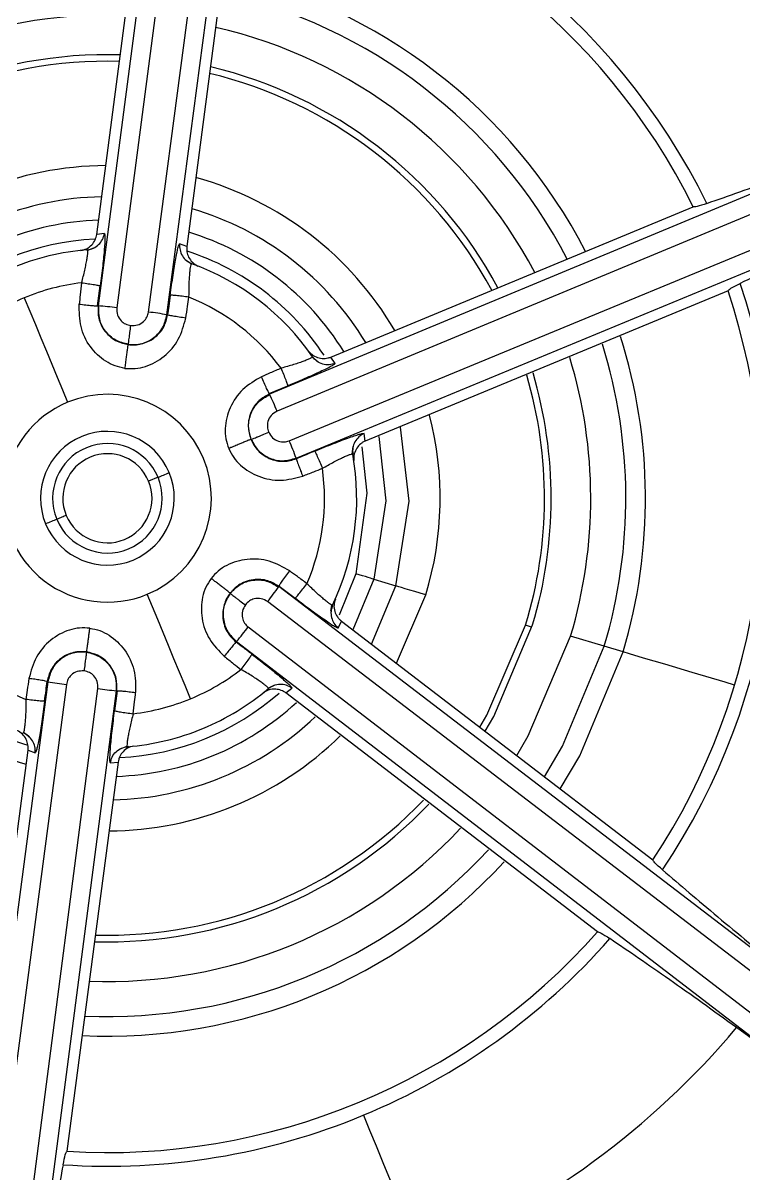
# Model space of a CAD drawing. Extents: x 939 to 1039, y 781 to 934.
# Drawn here: x 1004.421 to 1004.877, y 810.921 to 811.648 of the extents above; entities that cross this region are included whole.
import ezdxf

# ---------------------------------------------------------------- set-up
doc = ezdxf.new("R2010")
doc.units = 0
doc.header["$MEASUREMENT"] = 0
doc.layers.add('1', color=4, linetype='Continuous')

# ---------------------------------------------------------------- blocks, each defined once
blk = doc.blocks.new('Envoy')
at = {"layer": '1', "color": 3, "linetype": 'Continuous', "lineweight": 25}
for p, q in [((65.87062, 12.72158), (65.81505, 12.2952)), ((65.88234, 12.72025), (65.82677, 12.29387)), ((65.84674, 12.29125), (65.90308, 12.71753)), ((65.85841, 12.28951), (65.91475, 12.71579)), ((65.81407, 12.34034), (65.84634, 12.58618)), ((65.90329, 12.57866), (65.87095, 12.33272)), ((66.32029, 12.40444), (65.92325, 12.23937)), ((66.325, 12.39363), (65.92795, 12.22856)), ((65.93567, 12.20996), (66.33301, 12.3743)), ((65.94, 12.19898), (66.33734, 12.36333)), ((65.96186, 12.2628), (66.19089, 12.35777)), ((65.81891, 12.3408), (65.81407, 12.34034)), ((65.87095, 12.33272), (65.86642, 12.33442)), ((65.80758, 12.3305), (65.80816, 12.33056)), ((65.81195, 12.33151), (65.8083, 12.33013)), ((65.87388, 12.32141), (65.86998, 12.32433)), ((65.81461, 12.29526), (65.81625, 12.30782)), ((66.21285, 12.30469), (65.98369, 12.20973)), ((65.81461, 12.29526), (65.81505, 12.2952)), ((65.85841, 12.28951), (65.85885, 12.28945)), ((65.95398, 12.25966), (65.95014, 12.26269)), ((65.96467, 12.25883), (65.96186, 12.2628)), ((65.92307, 12.23979), (65.93478, 12.24465)), ((65.92307, 12.23979), (65.92325, 12.23937)), ((65.98369, 12.20973), (65.9829, 12.21449)), ((65.97536, 12.20153), (65.97594, 12.20637)), ((65.94, 12.19898), (65.94017, 12.19856)), ((65.85278, 12.18685), (65.84682, 12.18438)), ((65.97771, 12.12591), (65.96717, 12.09964)), ((65.92927, 12.11812), (65.929, 12.11776)), ((66.27047, 11.85645), (65.929, 12.11776)), ((65.92927, 12.11812), (65.93933, 12.11041)), ((65.98899, 12.12248), (65.97574, 12.09055)), ((65.98758, 12.08148), (66.00309, 12.1182)), ((65.98899, 12.12248), (66.00309, 12.1182)), ((66.26346, 11.84696), (65.92199, 12.10828)), ((66.00334, 12.06939), (66.0219, 12.11248)), ((65.962, 12.10229), (65.96262, 12.10614)), ((65.96656, 12.09162), (65.96859, 12.09604)), ((65.96859, 12.09604), (66.16536, 11.94517)), ((65.90973, 12.0923), (66.25073, 11.83036)), ((66.13464, 12.08007), (66.11341, 12.0864)), ((65.90239, 12.08306), (65.90212, 12.0827)), ((65.90239, 12.08306), (66.24339, 11.82113)), ((66.14655, 12.07652), (66.13464, 12.08007)), ((65.7832, 12.05767), (65.72686, 11.63139)), ((65.7832, 12.05767), (65.78275, 12.05773)), ((65.79487, 12.05593), (65.73852, 11.62965)), ((65.75927, 11.62693), (65.81483, 12.05331)), ((65.77099, 11.62559), (65.82656, 12.05198)), ((65.827, 12.05192), (65.82536, 12.03935)), ((65.827, 12.05192), (65.82656, 12.05198)), ((65.92246, 12.05332), (65.92193, 12.05288)), ((65.92227, 12.0537), (65.92677, 12.05563)), ((65.93355, 12.05059), (65.93728, 12.05367)), ((66.13037, 11.89961), (65.93355, 12.05059)), ((65.76772, 12.02577), (65.77163, 12.02284)), ((65.73832, 11.76851), (65.77066, 12.01445)), ((65.77066, 12.01445), (65.77519, 12.01276)), ((65.82876, 12.01522), (65.83331, 12.01703)), ((65.83409, 12.01668), (65.83345, 12.01662)), ((65.82754, 12.00683), (65.79527, 11.76099)), ((65.82269, 12.00638), (65.82754, 12.00683)), ((66.24318, 11.82084), (66.21823, 11.83912))]:
    blk.add_line(p, q, dxfattribs=at)
at = {"layer": '1', "color": 3, "linetype": 'Continuous', "lineweight": 25, "flags": 128}
for points in [[(65.76827, 12.30026), (65.77178, 12.29181), (65.77528, 12.28337), (65.77877, 12.27495), (65.78223, 12.2666), (65.78566, 12.25833), (65.78905, 12.25016), (65.79238, 12.24213), (65.79565, 12.23424)], [(66.00309, 12.1182), (66.01132, 12.1718), (66.00594, 12.21855)], [(65.99219, 12.21266), (65.99658, 12.17193), (65.98899, 12.12248)], [(65.98154, 12.2061), (65.98476, 12.17673), (65.97771, 12.12591)], [(65.85278, 12.18685), (65.85362, 12.1872), (65.85448, 12.18755), (65.85535, 12.18791), (65.85623, 12.18828), (65.85713, 12.18865), (65.85803, 12.18902), (65.85893, 12.1894), (65.85983, 12.18977)], [(65.78883, 12.16033), (65.78799, 12.15998), (65.78713, 12.15962), (65.78626, 12.15926), (65.78538, 12.15889), (65.78448, 12.15853), (65.78358, 12.15815), (65.78268, 12.15778), (65.78177, 12.1574)], [(65.79478, 12.1628), (65.79414, 12.16253), (65.79346, 12.16225), (65.79275, 12.16195), (65.79201, 12.16165), (65.79125, 12.16133), (65.79047, 12.16101), (65.78966, 12.16067), (65.78883, 12.16033)], [(65.98899, 12.12248), (65.98868, 12.12258), (65.98797, 12.12279), (65.9869, 12.12312), (65.98549, 12.12354), (65.9838, 12.12406), (65.9819, 12.12464), (65.97984, 12.12526), (65.97771, 12.12591)], [(66.0219, 12.11248), (66.01835, 12.11356), (66.01492, 12.1146), (66.01175, 12.11557), (66.00894, 12.11642), (66.00659, 12.11713), (66.0048, 12.11768), (66.00362, 12.11804), (66.00309, 12.1182)], [(65.87334, 12.04691), (65.86983, 12.05537), (65.86633, 12.06381), (65.86284, 12.07222), (65.85938, 12.08057), (65.85595, 12.08885), (65.85256, 12.09701), (65.84923, 12.10505), (65.84596, 12.11294)], [(66.05602, 12.029), (66.06049, 12.03654), (66.08498, 12.09332)], [(66.05936, 12.02644), (66.06487, 12.03578), (66.08942, 12.09355)], [(66.07932, 12.01114), (66.08667, 12.02347), (66.11341, 12.0864)], [(66.08898, 12.0921), (66.08859, 12.09222), (66.08498, 12.09332)], [(66.09697, 11.99761), (66.10834, 12.01686), (66.13464, 12.08007)], [(66.10687, 11.99001), (66.11925, 12.01091), (66.14655, 12.07652)], [(66.21698, 12.05553), (66.21101, 12.05731), (66.19024, 12.0635), (66.17286, 12.06868), (66.1595, 12.07266), (66.15062, 12.0753), (66.14655, 12.07652)], [(65.98246, 11.78375), (65.98636, 11.77436), (65.9905, 11.76437), (65.99487, 11.75382), (65.99947, 11.74273), (66.00427, 11.73115), (66.00927, 11.71911), (66.01444, 11.70663), (66.01978, 11.69377)]]:
    blk.add_lwpolyline(points, dxfattribs=at)
at = {"layer": '1', "color": 3, "linetype": 'Continuous', "lineweight": 25}
for centre, radius, start, end in [((65.8208, 12.17359), 1, 292.52267, 112.52267), ((65.8208, 12.17359), 0.98949, 296.05543, 116.05543), ((65.8208, 12.17359), 0.97197, 296.05543, 116.05543), ((65.8208, 12.17359), 1, 112.52267, 292.52267), ((65.8208, 12.17359), 0.90393, 296.3991, 116.05543), ((65.8208, 12.17359), 0.98949, 116.05543, 296.05543), ((65.8208, 12.17359), 0.97197, 116.05543, 296.05543), ((65.8208, 12.17359), 0.85236, 296.39909, 116.05543), ((65.8208, 12.17359), 0.84765, 292.52267, 112.16787), ((65.8208, 12.17359), 0.83245, 292.52267, 112.16786), ((65.8208, 12.17359), 0.90393, 116.3991, 296.05543), ((65.8208, 12.17359), 0.84765, 112.52267, 292.16787), ((65.8208, 12.17359), 0.83245, 112.52267, 292.16786), ((65.8208, 12.17359), 0.85236, 116.39909, 296.05543), ((65.8208, 12.17359), 0.64081, 22.52267, 112.52267), ((65.8208, 12.17359), 0.51944, 25.05535, 79.91616), ((65.8208, 12.17359), 0.84843, 292.52267, 36.03082), ((65.8208, 12.17359), 0.41339, 86.46378, 138.49313), ((65.8208, 12.17359), 0.42203, 26.19693, 78.75741), ((65.8208, 12.17359), 0.41339, 26.45965, 78.48626), ((65.8208, 12.17359), 0.3399, 87.31126, 137.5244), ((65.8208, 12.17359), 0.32747, 87.49347, 137.33247), ((65.8208, 12.17359), 0.3399, 27.31126, 77.59942), ((65.8208, 12.17359), 0.32747, 27.49347, 77.41281), ((65.8208, 12.17359), 0.30531, 87.85523, 136.95158), ((65.8208, 12.17359), 0.30531, 27.85523, 77.04248), ((65.8208, 12.17359), 0.28028, 88.33302, 136.44884), ((65.8208, 12.17359), 0.2761, 88.4214, 136.32992), ((65.8208, 12.17359), 0.28028, 28.33302, 76.5537), ((65.8208, 12.17359), 0.2761, 28.4214, 76.48855), ((65.8208, 12.17359), 0.84843, 162.41464, 276.03082), ((65.8208, 12.17359), 0.64081, 292.52267, 22.52267), ((65.8208, 12.17359), 0.21018, 90.28155, 134.40124), ((65.8208, 12.17359), 0.21018, 30.28155, 74.5671), ((65.8208, 12.17359), 0.19052, 91.08784, 133.56776), ((65.8208, 12.17359), 0.19052, 31.08784, 73.69918), ((65.8208, 12.17359), 0.17578, 91.81196, 132.8045), ((65.8208, 12.17359), 0.17578, 31.81196, 73.00558), ((65.8208, 12.17359), 0.16399, 92.7525, 131.37813), ((65.8208, 12.17359), 0.15748, 94.60426, 112.52267), ((65.8208, 12.17359), 0.16399, 33.43215, 72.14388), ((65.8208, 12.17359), 0.15748, 34.60232, 70.21155), ((65.8208, 12.17359), 0.13714, 96.82389, 112.52216), ((65.8208, 12.17359), 0.41339, 326.46378, 18.48626), ((65.8208, 12.17359), 0.42203, 326.19693, 18.75746), ((65.8208, 12.17359), 0.13714, 112.52216, 127.93236), ((65.8208, 12.17359), 0.13713, 36.82418, 67.93147), ((65.79959, 12.10666), 0.18917, 81.73711, 85.31064), ((65.82406, 12.09905), 0.19353, 79.77687, 83.2698), ((65.8208, 12.17359), 0.3399, 343.40672, 17.48658), ((65.8208, 12.17359), 0.32747, 343.40672, 17.29799), ((65.8208, 12.17359), 0.30531, 343.40672, 16.92374), ((65.8208, 12.17359), 0.2761, 343.09775, 16.37899), ((65.8208, 12.17359), 0.28028, 343.40672, 16.42978), ((65.8208, 12.17359), 0.06566, 292.52319, 112.52267), ((65.75169, 12.15825), 0.18977, 21.74458, 25.30664), ((65.8208, 12.17359), 0.06566, 112.52267, 292.52319), ((65.8208, 12.17359), 0.21018, 343.09775, 14.47357), ((65.8208, 12.17359), 0.04225, 22.52267, 202.52267), ((65.8208, 12.17359), 0.03461, 22.52267, 202.52267), ((65.75922, 12.13403), 0.19209, 19.7626, 23.2814), ((65.8208, 12.17359), 0.02817, 22.52267, 202.52267), ((65.8208, 12.17359), 0.15748, 334.60232, 10.21138), ((65.8208, 12.17359), 0.04225, 202.52267, 22.52267), ((65.8208, 12.17359), 0.13713, 336.82502, 7.9317), ((65.8208, 12.17359), 0.03461, 202.52267, 22.52267), ((65.8208, 12.17359), 0.02817, 202.52267, 22.52267), ((65.77156, 12.22683), 0.19153, 321.75754, 325.28686), ((65.8208, 12.17359), 0.13713, 216.82406, 247.93147), ((65.75719, 12.20597), 0.19024, 319.75296, 323.30655), ((65.8208, 12.17359), 0.17578, 211.81196, 253.00558), ((65.8208, 12.17359), 0.16399, 213.43215, 252.14388), ((65.8208, 12.17359), 0.13714, 292.52319, 307.93236), ((65.81677, 12.24291), 0.18826, 259.72859, 263.31977), ((65.84204, 12.24065), 0.18931, 261.73842, 265.30933), ((65.8208, 12.17359), 0.16399, 272.75248, 311.37805), ((65.8208, 12.17359), 0.15748, 292.52267, 310.20509), ((65.8208, 12.17359), 0.17578, 271.81196, 312.8045), ((65.8208, 12.17359), 0.13714, 276.82389, 292.52319), ((65.8208, 12.17359), 0.19052, 271.08784, 313.56776), ((65.8208, 12.17359), 0.21018, 270.28155, 314.40124), ((65.8208, 12.17359), 0.15748, 274.60572, 292.52267), ((65.8208, 12.17359), 0.28028, 268.33302, 316.4221), ((65.8208, 12.17359), 0.2761, 268.4214, 316.32992), ((65.8208, 12.17359), 0.30531, 267.85523, 316.91823), ((65.8208, 12.17359), 0.32747, 267.49347, 317.29412), ((65.8208, 12.17359), 0.3399, 267.31126, 317.48353), ((65.8208, 12.17359), 0.64081, 202.52267, 292.52267), ((65.8208, 12.17359), 0.41339, 266.45965, 318.49313), ((65.8208, 12.17359), 0.65728, 281.81887, 334.83276), ((65.8208, 12.17359), 0.42203, 292.52267, 318.75746), ((65.8208, 12.17359), 0.51944, 292.52267, 319.91616), ((65.8208, 12.17359), 0.42203, 266.19692, 292.52267)]:
    blk.add_arc(centre, radius, start, end, dxfattribs=at)
for points, knots in [([(67.08722, 10.93716), (67.13898, 10.99297), (67.24251, 11.10458), (67.36835, 11.29589), (67.46968, 11.50061), (67.54307, 11.71717), (67.58769, 11.94132), (67.60263, 12.16943), (67.58771, 12.39754), (67.54309, 12.62179), (67.46956, 12.8383), (67.36848, 13.04335), (67.24147, 13.23342), (67.09071, 13.40524), (66.91889, 13.55598), (66.72882, 13.68299), (66.52378, 13.78407), (66.30732, 13.85759), (66.08309, 13.90219), (65.85497, 13.9171), (65.62686, 13.90221), (65.40269, 13.8576), (65.18617, 13.78419), (64.98144, 13.6828), (64.79012, 13.55699), (64.67847, 13.45346), (64.62266, 13.40172)], [0, 0, 0, 0, 0.041677, 0.08336, 0.125017, 0.166657, 0.208358, 0.249994, 0.291644, 0.333353, 0.375015, 0.416667, 0.458356, 0.500006, 0.541651, 0.583341, 0.624994, 0.666647, 0.708341, 0.749997, 0.791646, 0.833333, 0.874981, 0.916628, 0.958329, 1, 1, 1, 1]), ([(64.62266, 13.40172), (64.57093, 13.34587), (64.46748, 13.23417), (64.34159, 13.04294), (64.24017, 12.8383), (64.16675, 12.6218), (64.12217, 12.39761), (64.10731, 12.16947), (64.12223, 11.94131), (64.16682, 11.71706), (64.24031, 11.50058), (64.34136, 11.29555), (64.46839, 11.10549), (64.61919, 10.93366), (64.79104, 10.78286), (64.98112, 10.65582), (65.18614, 10.55477), (65.40259, 10.48129), (65.62681, 10.43673), (65.85492, 10.42182), (66.08305, 10.4367), (66.30726, 10.48127), (66.52382, 10.55466), (66.72853, 10.65605), (66.9198, 10.78191), (67.03143, 10.88542), (67.08722, 10.93716)], [0, 0, 0, 0, 0.041685, 0.083364, 0.125004, 0.166645, 0.208336, 0.249995, 0.291652, 0.333357, 0.375009, 0.416657, 0.45834, 0.500003, 0.541666, 0.583354, 0.625004, 0.666646, 0.708342, 0.749995, 0.791646, 0.833343, 0.874992, 0.916643, 0.958334, 1, 1, 1, 1]), ([(66.07381, 11.56347), (66.1128, 11.5823), (66.19078, 11.61996), (66.29092, 11.70401), (66.3737, 11.80441), (66.43505, 11.91946), (66.47284, 12.04415), (66.48556, 12.17385), (66.47273, 12.30353), (66.43485, 12.42822), (66.37338, 12.54312), (66.29067, 12.64382), (66.1899, 12.72646), (66.07496, 12.78782), (65.9502, 12.82569), (65.82066, 12.83806), (65.69042, 12.82657), (65.60868, 12.79799), (65.5678, 12.7837)], [0, 0, 0, 0, 0.0625008, 0.1250003, 0.1875002, 0.2500006, 0.3125006, 0.3750006, 0.4374998, 0.5000006, 0.5625004, 0.6250002, 0.6875005, 0.7499999, 0.8124999, 0.875, 0.9374997, 1, 1, 1, 1]), ([(66.41304, 12.41917), (66.39476, 12.45702), (66.3582, 12.53271), (66.27662, 12.62992), (66.17915, 12.71028), (66.06749, 12.7698), (65.94641, 12.80658), (65.82066, 12.81858), (65.69425, 12.80743), (65.61489, 12.77969), (65.57522, 12.76582)], [0, 0, 0, 0, 0.125001, 0.25, 0.375, 0.499999, 0.624999, 0.75, 0.875, 1, 1, 1, 1]), ([(65.5678, 12.7837), (65.52881, 12.76487), (65.45083, 12.72722), (65.35069, 12.64317), (65.26791, 12.54276), (65.20656, 12.42771), (65.16877, 12.30302), (65.15605, 12.17332), (65.16888, 12.04364), (65.20676, 11.91896), (65.26823, 11.80405), (65.35094, 11.70335), (65.45171, 11.62072), (65.56665, 11.55936), (65.69141, 11.52148), (65.82095, 11.50912), (65.95119, 11.52061), (66.03293, 11.54918), (66.07381, 11.56347)], [0, 0, 0, 0, 0.0625, 0.125, 0.1875, 0.25, 0.3125, 0.375, 0.4375, 0.5, 0.5625, 0.625, 0.6875, 0.750001, 0.812501, 0.875, 0.937501, 1, 1, 1, 1]), ([(66.06639, 11.58136), (66.10424, 11.59964), (66.17994, 11.63619), (66.27714, 11.71778), (66.3575, 11.81524), (66.41702, 11.92691), (66.4538, 12.04798), (66.46579, 12.17373), (66.45464, 12.30015), (66.4269, 12.3795), (66.41304, 12.41917)], [0, 0, 0, 0, 0.1250009, 0.2500005, 0.3750002, 0.4999989, 0.6249997, 0.75, 0.8750007, 1, 1, 1, 1]), ([(66.19948, 12.3599), (66.21322, 12.36469), (66.24003, 12.37404), (66.27453, 12.38716), (66.29136, 12.39357)], [0, 0, 0, 0, 0.512287, 1, 1, 1, 1]), ([(66.19948, 12.3599), (66.19711, 12.35908), (66.19236, 12.35745), (66.19138, 12.35767), (66.19089, 12.35778)], [0, 0, 0, 0, 0.500005, 1, 1, 1, 1]), ([(66.30917, 12.35053), (66.29276, 12.34315), (66.2591, 12.328), (66.23353, 12.31564), (66.22042, 12.3093)], [0, 0, 0, 0, 0.487202, 1, 1, 1, 1]), ([(65.80406, 12.33018), (65.8053, 12.33044), (65.80771, 12.33096), (65.81082, 12.3334), (65.81278, 12.33609), (65.81373, 12.33849), (65.81396, 12.33972), (65.81407, 12.34034)], [0, 0, 0, 0, 0.288407, 0.562014, 0.789836, 0.894932, 1, 1, 1, 1]), ([(65.80816, 12.33056), (65.80947, 12.33083), (65.81208, 12.33138), (65.81534, 12.33378), (65.8179, 12.33693), (65.81858, 12.33951), (65.81891, 12.3408)], [0, 0, 0, 0, 0.249159, 0.499948, 0.750681, 1, 1, 1, 1]), ([(65.81891, 12.3408), (65.81901, 12.34068), (65.8192, 12.34044), (65.81927, 12.33849), (65.81916, 12.33547), (65.81888, 12.33133), (65.81843, 12.32632), (65.81763, 12.31863), (65.8168, 12.31216), (65.81625, 12.30782)], [0, 0, 0, 0, 0.124918, 0.247122, 0.371054, 0.495334, 0.619806, 0.745217, 1, 1, 1, 1]), ([(65.86049, 12.30184), (65.86107, 12.30618), (65.86195, 12.31267), (65.86317, 12.32033), (65.86403, 12.32531), (65.86482, 12.32939), (65.8655, 12.33232), (65.86606, 12.33416), (65.8663, 12.33433), (65.86642, 12.33442)], [0, 0, 0, 0, 0.2550477, 0.3810642, 0.5067188, 0.6307862, 0.7554319, 0.8767049, 1, 1, 1, 1]), ([(65.86642, 12.33442), (65.86641, 12.33309), (65.86637, 12.33042), (65.86802, 12.32672), (65.87055, 12.32356), (65.87293, 12.32236), (65.87412, 12.32177)], [0, 0, 0, 0, 0.249277, 0.499935, 0.750697, 1, 1, 1, 1]), ([(65.80451, 12.30975), (65.80522, 12.31246), (65.80628, 12.3165), (65.80729, 12.32137), (65.80788, 12.32456), (65.80827, 12.32718), (65.80846, 12.32911), (65.80845, 12.33035), (65.80826, 12.33049), (65.80816, 12.33056)], [0, 0, 0, 0, 0.257339, 0.383748, 0.508492, 0.632033, 0.754777, 0.877229, 1, 1, 1, 1]), ([(65.87095, 12.33272), (65.87091, 12.33215), (65.87081, 12.331), (65.87107, 12.32863), (65.87213, 12.32557), (65.87447, 12.32225), (65.87674, 12.321), (65.87796, 12.32033)], [0, 0, 0, 0, 0.095968, 0.193606, 0.407737, 0.683185, 1, 1, 1, 1]), ([(65.87233, 12.30068), (65.87234, 12.30348), (65.87235, 12.30767), (65.87263, 12.31264), (65.87288, 12.31588), (65.87317, 12.31852), (65.87348, 12.32044), (65.8738, 12.32164), (65.87401, 12.32172), (65.87412, 12.32177)], [0, 0, 0, 0, 0.257512, 0.383942, 0.50874, 0.632238, 0.754912, 0.877304, 1, 1, 1, 1]), ([(65.80451, 12.30975), (65.80422, 12.30724), (65.8037, 12.30275), (65.8032, 12.29826), (65.80299, 12.29628)], [0, 0, 0, 0, 0.560132, 1, 1, 1, 1]), ([(65.80451, 12.30975), (65.80595, 12.30956), (65.80893, 12.30915), (65.81281, 12.30855), (65.81556, 12.30806), (65.81603, 12.3079), (65.81625, 12.30782)], [0, 0, 0, 0, 0.240712, 0.500053, 0.759347, 1, 1, 1, 1]), ([(66.21284, 12.30471), (66.21311, 12.30514), (66.21365, 12.30598), (66.21817, 12.30819), (66.22042, 12.3093)], [0, 0, 0, 0, 0.49996, 1, 1, 1, 1]), ([(65.86049, 12.30184), (65.86018, 12.29953), (65.85965, 12.2954), (65.8591, 12.29127), (65.85885, 12.28945)], [0, 0, 0, 0, 0.560076, 1, 1, 1, 1]), ([(65.87233, 12.30068), (65.87089, 12.30086), (65.86791, 12.30123), (65.864, 12.30166), (65.86121, 12.30189), (65.86072, 12.30186), (65.86049, 12.30184)], [0, 0, 0, 0, 0.24072, 0.500062, 0.759393, 1, 1, 1, 1]), ([(65.87035, 12.28746), (65.87073, 12.28992), (65.8714, 12.29433), (65.87204, 12.29874), (65.87233, 12.30068)], [0, 0, 0, 0, 0.559779, 1, 1, 1, 1]), ([(65.8319, 12.25568), (65.82978, 12.2561), (65.8255, 12.25695), (65.81757, 12.26105), (65.80931, 12.26901), (65.80306, 12.28188), (65.80301, 12.29146), (65.80299, 12.29628)], [0, 0, 0, 0, 0.11692, 0.236308, 0.4834, 0.740019, 1, 1, 1, 1]), ([(65.80299, 12.29628), (65.8044, 12.29611), (65.80734, 12.29574), (65.81117, 12.29536), (65.81389, 12.29516), (65.81437, 12.29523), (65.81461, 12.29526)], [0, 0, 0, 0, 0.240956, 0.499997, 0.759105, 1, 1, 1, 1]), ([(65.8149, 12.29522), (65.81484, 12.29258), (65.81474, 12.28842), (65.81671, 12.28304), (65.81923, 12.27886), (65.82274, 12.27534), (65.82761, 12.27216), (65.83156, 12.27125), (65.83395, 12.2707)], [0, 0, 0, 0, 0.224707, 0.354421, 0.495628, 0.654631, 0.791468, 1, 1, 1, 1]), ([(65.83405, 12.27081), (65.83128, 12.27151), (65.82572, 12.27289), (65.81926, 12.2788), (65.81521, 12.28657), (65.8153, 12.2923), (65.81535, 12.29516)], [0, 0, 0, 0, 0.249974, 0.499937, 0.749986, 1, 1, 1, 1]), ([(65.82677, 12.29387), (65.82678, 12.29233), (65.8268, 12.28933), (65.82908, 12.28576), (65.83213, 12.28347), (65.83439, 12.28297), (65.83556, 12.28271)], [0, 0, 0, 0, 0.287858, 0.562124, 0.773761, 1, 1, 1, 1]), ([(65.83556, 12.28271), (65.83702, 12.2827), (65.83998, 12.28269), (65.84359, 12.2849), (65.84596, 12.28791), (65.84648, 12.29014), (65.84674, 12.29125)], [0, 0, 0, 0, 0.27746, 0.56135, 0.783161, 1, 1, 1, 1]), ([(65.8319, 12.25568), (65.83407, 12.25554), (65.83844, 12.25526), (65.84717, 12.25717), (65.8572, 12.26275), (65.86656, 12.27358), (65.86908, 12.28282), (65.87035, 12.28746)], [0, 0, 0, 0, 0.1174906, 0.2369074, 0.4838966, 0.7407807, 1, 1, 1, 1]), ([(65.83395, 12.2707), (65.83533, 12.27059), (65.83812, 12.27036), (65.8438, 12.27124), (65.84929, 12.27375), (65.85374, 12.27787), (65.8572, 12.28265), (65.85821, 12.28681), (65.85885, 12.28945)], [0, 0, 0, 0, 0.117722, 0.238073, 0.492509, 0.637489, 0.77026, 1, 1, 1, 1]), ([(65.83405, 12.27081), (65.83692, 12.27077), (65.84264, 12.27067), (65.85041, 12.27471), (65.85632, 12.28117), (65.85771, 12.28673), (65.85841, 12.28951)], [0, 0, 0, 0, 0.249949, 0.499947, 0.749938, 1, 1, 1, 1]), ([(65.87035, 12.28746), (65.86894, 12.28765), (65.866, 12.28806), (65.86221, 12.28867), (65.85952, 12.28918), (65.85907, 12.28936), (65.85885, 12.28945)], [0, 0, 0, 0, 0.2409, 0.500031, 0.759072, 1, 1, 1, 1]), ([(65.83405, 12.27082), (65.83408, 12.27104), (65.83415, 12.27151), (65.83445, 12.27382), (65.83477, 12.27628), (65.83511, 12.279), (65.83539, 12.28125), (65.83556, 12.28271)], [0, 0, 0, 0, 0.2370262, 0.494888, 0.6267023, 0.7565595, 1, 1, 1, 1]), ([(65.8319, 12.25568), (65.83205, 12.2568), (65.83234, 12.25905), (65.83278, 12.26245), (65.83317, 12.26541), (65.83348, 12.26769), (65.83369, 12.2692), (65.83386, 12.27033), (65.83392, 12.27057), (65.83395, 12.2707)], [0, 0, 0, 0, 0.161211, 0.32384, 0.479293, 0.620732, 0.743961, 0.847723, 1, 1, 1, 1]), ([(65.95043, 12.26302), (65.95041, 12.26291), (65.95038, 12.26269), (65.9493, 12.26207), (65.94753, 12.26126), (65.94505, 12.26029), (65.942, 12.25921), (65.93729, 12.25764), (65.93327, 12.25653), (65.93058, 12.25578)], [0, 0, 0, 0, 0.122986, 0.245665, 0.368551, 0.492166, 0.616906, 0.743199, 1, 1, 1, 1]), ([(65.94805, 12.26638), (65.94889, 12.26544), (65.95055, 12.26362), (65.95422, 12.26214), (65.95753, 12.26179), (65.96008, 12.26216), (65.96126, 12.26258), (65.96186, 12.2628)], [0, 0, 0, 0, 0.288393, 0.561984, 0.789761, 0.894861, 1, 1, 1, 1]), ([(65.96467, 12.25883), (65.96342, 12.25845), (65.96085, 12.25766), (65.95674, 12.2582), (65.953, 12.25996), (65.95127, 12.26202), (65.95043, 12.26302)], [0, 0, 0, 0, 0.2426029, 0.499945, 0.7573978, 1, 1, 1, 1]), ([(65.93058, 12.25578), (65.92826, 12.25477), (65.92411, 12.25298), (65.91997, 12.25117), (65.91815, 12.25037)], [0, 0, 0, 0, 0.560144, 1, 1, 1, 1]), ([(65.93478, 12.24465), (65.93473, 12.24488), (65.93464, 12.24536), (65.93369, 12.24799), (65.93227, 12.25165), (65.93113, 12.25444), (65.93058, 12.25578)], [0, 0, 0, 0, 0.2406444, 0.499983, 0.7593228, 1, 1, 1, 1]), ([(65.96467, 12.25883), (65.96461, 12.25869), (65.9645, 12.2584), (65.96285, 12.25737), (65.96018, 12.25595), (65.95645, 12.25413), (65.95188, 12.25201), (65.94483, 12.24886), (65.93881, 12.24634), (65.93478, 12.24465)], [0, 0, 0, 0, 0.124913, 0.247126, 0.371056, 0.495326, 0.619813, 0.745256, 1, 1, 1, 1]), ([(65.91815, 12.25037), (65.91399, 12.24794), (65.90572, 12.24311), (65.89769, 12.23125), (65.89493, 12.22012), (65.89535, 12.21121), (65.89675, 12.20707), (65.89745, 12.20503)], [0, 0, 0, 0, 0.259998, 0.516578, 0.763673, 0.88306, 1, 1, 1, 1]), ([(65.92307, 12.23979), (65.92293, 12.23998), (65.92264, 12.24036), (65.92144, 12.24282), (65.91986, 12.24632), (65.91871, 12.24905), (65.91815, 12.25037)], [0, 0, 0, 0, 0.240929, 0.499988, 0.759142, 1, 1, 1, 1]), ([(65.92319, 12.23952), (65.92087, 12.23825), (65.91722, 12.23626), (65.91354, 12.23186), (65.91119, 12.22759), (65.90989, 12.22279), (65.90957, 12.21698), (65.91076, 12.2131), (65.91148, 12.21076)], [0, 0, 0, 0, 0.224716, 0.354451, 0.495641, 0.65458, 0.791415, 1, 1, 1, 1]), ([(65.91163, 12.21073), (65.91084, 12.21348), (65.90926, 12.21898), (65.91115, 12.22753), (65.91585, 12.23492), (65.92086, 12.23771), (65.92336, 12.2391)], [0, 0, 0, 0, 0.249951, 0.499909, 0.74994, 1, 1, 1, 1]), ([(65.92795, 12.22856), (65.92663, 12.22778), (65.92404, 12.22627), (65.92209, 12.22251), (65.92163, 12.21872), (65.92233, 12.21651), (65.92269, 12.21537)], [0, 0, 0, 0, 0.287875, 0.562092, 0.773746, 1, 1, 1, 1]), ([(65.91148, 12.21076), (65.91124, 12.21068), (65.91077, 12.21054), (65.90842, 12.20958), (65.90583, 12.2085), (65.90324, 12.20743), (65.9015, 12.20671), (65.90055, 12.20632)], [0, 0, 0, 0, 0.253182, 0.500336, 0.683988, 0.82857, 1, 1, 1, 1]), ([(65.91148, 12.21076), (65.91207, 12.20951), (65.91327, 12.20698), (65.91687, 12.20249), (65.92179, 12.199), (65.92758, 12.1972), (65.93345, 12.19661), (65.93756, 12.19781), (65.94017, 12.19856)], [0, 0, 0, 0, 0.1177, 0.238053, 0.492503, 0.637485, 0.770269, 1, 1, 1, 1]), ([(65.91163, 12.21073), (65.91184, 12.21081), (65.91228, 12.21099), (65.91443, 12.21188), (65.91672, 12.21284), (65.91925, 12.2139), (65.92133, 12.21479), (65.92269, 12.21537)], [0, 0, 0, 0, 0.2370228, 0.4948924, 0.6267, 0.7565967, 1, 1, 1, 1]), ([(65.91163, 12.21073), (65.91302, 12.20822), (65.9158, 12.20322), (65.92319, 12.19851), (65.93174, 12.19662), (65.93724, 12.1982), (65.94, 12.19898)], [0, 0, 0, 0, 0.249991, 0.499953, 0.74997, 1, 1, 1, 1]), ([(65.92269, 12.21537), (65.92341, 12.2141), (65.92487, 12.21153), (65.9286, 12.20951), (65.93239, 12.20896), (65.93458, 12.20963), (65.93567, 12.20996)], [0, 0, 0, 0, 0.277325, 0.561339, 0.78313, 1, 1, 1, 1]), ([(65.95172, 12.20335), (65.95577, 12.20501), (65.96182, 12.2075), (65.96907, 12.21027), (65.97381, 12.21202), (65.97774, 12.21337), (65.98061, 12.21425), (65.9825, 12.21468), (65.98276, 12.21456), (65.9829, 12.21449)], [0, 0, 0, 0, 0.25503, 0.38104, 0.506709, 0.630778, 0.755426, 0.876705, 1, 1, 1, 1]), ([(65.9829, 12.21449), (65.98174, 12.21384), (65.97941, 12.21254), (65.97703, 12.20926), (65.97556, 12.20549), (65.97571, 12.20283), (65.97579, 12.2015)], [0, 0, 0, 0, 0.249217, 0.499984, 0.750713, 1, 1, 1, 1]), ([(65.90055, 12.20632), (65.89996, 12.20607), (65.89892, 12.20563), (65.8979, 12.20521), (65.89745, 12.20503)], [0, 0, 0, 0, 0.561971, 1, 1, 1, 1]), ([(65.89745, 12.20503), (65.89841, 12.20308), (65.90035, 12.19915), (65.90637, 12.19255), (65.91622, 12.18665), (65.93028, 12.18396), (65.93954, 12.18639), (65.94419, 12.18762)], [0, 0, 0, 0, 0.117471, 0.236906, 0.483866, 0.740786, 1, 1, 1, 1]), ([(65.95172, 12.20335), (65.94956, 12.20245), (65.94572, 12.20085), (65.94186, 12.19926), (65.94017, 12.19856)], [0, 0, 0, 0, 0.5599861, 1, 1, 1, 1]), ([(65.95172, 12.20335), (65.95185, 12.20316), (65.95212, 12.20275), (65.95331, 12.20022), (65.9549, 12.19662), (65.95607, 12.19385), (65.95663, 12.19251)], [0, 0, 0, 0, 0.240589, 0.499921, 0.759329, 1, 1, 1, 1]), ([(65.98369, 12.20973), (65.98318, 12.20948), (65.98213, 12.20899), (65.98021, 12.20758), (65.97809, 12.20513), (65.97638, 12.20145), (65.97644, 12.19885), (65.97647, 12.19746)], [0, 0, 0, 0, 0.095957, 0.193634, 0.40772, 0.683172, 1, 1, 1, 1]), ([(65.94017, 12.19856), (65.94021, 12.19828), (65.94031, 12.1977), (65.94137, 12.19474), (65.94274, 12.19117), (65.94372, 12.18877), (65.94419, 12.18762)], [0, 0, 0, 0, 0.271091, 0.562217, 0.789031, 1, 1, 1, 1]), ([(65.95663, 12.19251), (65.95906, 12.19391), (65.9627, 12.19599), (65.96714, 12.19823), (65.97007, 12.19963), (65.9725, 12.2007), (65.97432, 12.20139), (65.97552, 12.20172), (65.9757, 12.20158), (65.97579, 12.2015)], [0, 0, 0, 0, 0.257607, 0.38403, 0.508809, 0.632289, 0.754963, 0.877346, 1, 1, 1, 1]), ([(65.94419, 12.18762), (65.94651, 12.18852), (65.95066, 12.19014), (65.95481, 12.19179), (65.95663, 12.19251)], [0, 0, 0, 0, 0.55984, 1, 1, 1, 1]), ([(65.93597, 12.12767), (65.93178, 12.13006), (65.92347, 12.13481), (65.90918, 12.13583), (65.89817, 12.13265), (65.89065, 12.12784), (65.88778, 12.12455), (65.88635, 12.12293)], [0, 0, 0, 0, 0.260008, 0.516594, 0.763676, 0.883051, 1, 1, 1, 1]), ([(65.88635, 12.12293), (65.88515, 12.12112), (65.88272, 12.11748), (65.88001, 12.10896), (65.87983, 12.09749), (65.88453, 12.08397), (65.89126, 12.07716), (65.89465, 12.07375)], [0, 0, 0, 0, 0.117451, 0.236916, 0.48387, 0.74079, 1, 1, 1, 1]), ([(65.89833, 12.11364), (65.89828, 12.11371), (65.89815, 12.11383), (65.89743, 12.11441), (65.89621, 12.11536), (65.8945, 12.11668), (65.89247, 12.11824), (65.89036, 12.11986), (65.88828, 12.12146), (65.88698, 12.12245), (65.88635, 12.12293)], [0, 0, 0, 0, 0.107264, 0.227623, 0.359937, 0.50159, 0.634754, 0.764136, 0.886577, 1, 1, 1, 1]), ([(65.92927, 12.11812), (65.92936, 12.11834), (65.92955, 12.11878), (65.93108, 12.12105), (65.93332, 12.12417), (65.93511, 12.12653), (65.93597, 12.12767)], [0, 0, 0, 0, 0.240957, 0.499988, 0.759086, 1, 1, 1, 1]), ([(65.94687, 12.11962), (65.94484, 12.12113), (65.94121, 12.12382), (65.93757, 12.1265), (65.93597, 12.12767)], [0, 0, 0, 0, 0.560191, 1, 1, 1, 1]), ([(65.92909, 12.11788), (65.92684, 12.11926), (65.92329, 12.12143), (65.91764, 12.12241), (65.91276, 12.12231), (65.90796, 12.12104), (65.90276, 12.11841), (65.9, 12.11544), (65.89833, 12.11364)], [0, 0, 0, 0, 0.224729, 0.3544336, 0.4956343, 0.6546271, 0.7914477, 1, 1, 1, 1]), ([(65.89838, 12.1135), (65.90037, 12.11556), (65.90435, 12.11968), (65.9127, 12.12232), (65.92145, 12.12194), (65.92636, 12.119), (65.92882, 12.11753)], [0, 0, 0, 0, 0.249938, 0.499922, 0.74993, 1, 1, 1, 1]), ([(65.93933, 12.11041), (65.93951, 12.11057), (65.93988, 12.11089), (65.94168, 12.11303), (65.94414, 12.1161), (65.94599, 12.11847), (65.94687, 12.11962)], [0, 0, 0, 0, 0.240629, 0.500021, 0.759355, 1, 1, 1, 1]), ([(65.96307, 12.10604), (65.96296, 12.106), (65.96275, 12.10593), (65.96168, 12.10654), (65.9601, 12.10768), (65.95802, 12.10934), (65.95555, 12.11144), (65.95184, 12.11473), (65.94887, 12.11766), (65.94687, 12.11962)], [0, 0, 0, 0, 0.123026, 0.245691, 0.368583, 0.492188, 0.616952, 0.743219, 1, 1, 1, 1]), ([(65.89833, 12.11364), (65.89755, 12.11251), (65.89595, 12.1102), (65.89387, 12.10485), (65.8933, 12.09884), (65.89465, 12.09292), (65.89706, 12.08754), (65.90016, 12.08458), (65.90212, 12.0827)], [0, 0, 0, 0, 0.117683, 0.23805, 0.492483, 0.637477, 0.770276, 1, 1, 1, 1]), ([(65.89838, 12.1135), (65.89691, 12.11105), (65.89396, 12.10614), (65.89358, 12.09739), (65.89622, 12.08903), (65.90033, 12.08505), (65.90239, 12.08306)], [0, 0, 0, 0, 0.2499565, 0.4999559, 0.7499517, 1, 1, 1, 1]), ([(65.89838, 12.1135), (65.89856, 12.11336), (65.89894, 12.11307), (65.90078, 12.11165), (65.90275, 12.11015), (65.90494, 12.10849), (65.90675, 12.10713), (65.90793, 12.10624)], [0, 0, 0, 0, 0.237022, 0.494885, 0.626653, 0.756559, 1, 1, 1, 1]), ([(65.92199, 12.10828), (65.92065, 12.10904), (65.91805, 12.11052), (65.91381, 12.11033), (65.91031, 12.10884), (65.90874, 12.10713), (65.90793, 12.10624)], [0, 0, 0, 0, 0.287932, 0.562217, 0.773815, 1, 1, 1, 1]), ([(65.96656, 12.09162), (65.96641, 12.0916), (65.9661, 12.09155), (65.96439, 12.09247), (65.96182, 12.09407), (65.95838, 12.09639), (65.95426, 12.09928), (65.94801, 12.10382), (65.94281, 12.10777), (65.93933, 12.11041)], [0, 0, 0, 0, 0.124915, 0.247124, 0.371043, 0.495319, 0.619801, 0.745228, 1, 1, 1, 1]), ([(65.96479, 12.10979), (65.9644, 12.10859), (65.96365, 12.10624), (65.9642, 12.10233), (65.96555, 12.09928), (65.96715, 12.09726), (65.96811, 12.09645), (65.96859, 12.09604)], [0, 0, 0, 0, 0.2884124, 0.5619712, 0.7898036, 0.8949333, 1, 1, 1, 1]), ([(65.90793, 12.10624), (65.90719, 12.10498), (65.9057, 12.10244), (65.90582, 12.0982), (65.90723, 12.09464), (65.90891, 12.09307), (65.90973, 12.0923)], [0, 0, 0, 0, 0.277468, 0.561363, 0.783295, 1, 1, 1, 1]), ([(65.96307, 12.10604), (65.96264, 12.10478), (65.96179, 12.10225), (65.96223, 12.09821), (65.96369, 12.09442), (65.9656, 12.09255), (65.96656, 12.09162)], [0, 0, 0, 0, 0.24923, 0.500025, 0.750764, 1, 1, 1, 1]), ([(65.80971, 12.09149), (65.80754, 12.09163), (65.80317, 12.09192), (65.79444, 12.09), (65.78441, 12.08443), (65.77505, 12.0736), (65.77253, 12.06436), (65.77126, 12.05972)], [0, 0, 0, 0, 0.117491, 0.236937, 0.483889, 0.740787, 1, 1, 1, 1]), ([(65.80766, 12.07647), (65.80768, 12.07655), (65.80773, 12.07672), (65.80787, 12.07764), (65.80808, 12.07917), (65.80837, 12.08131), (65.80871, 12.08384), (65.80906, 12.08649), (65.8094, 12.08909), (65.80961, 12.09071), (65.80971, 12.09149)], [0, 0, 0, 0, 0.10702, 0.227251, 0.359715, 0.501567, 0.634799, 0.764105, 0.886603, 1, 1, 1, 1]), ([(65.80971, 12.09149), (65.81183, 12.09107), (65.81611, 12.09022), (65.82404, 12.08613), (65.8323, 12.07817), (65.83855, 12.06529), (65.8386, 12.05571), (65.83862, 12.05089)], [0, 0, 0, 0, 0.116932, 0.236304, 0.4834, 0.740014, 1, 1, 1, 1]), ([(65.90212, 12.0827), (65.9019, 12.08252), (65.90144, 12.08215), (65.8994, 12.07975), (65.897, 12.07678), (65.89541, 12.07473), (65.89465, 12.07375)], [0, 0, 0, 0, 0.271108, 0.562247, 0.78898, 1, 1, 1, 1]), ([(65.91204, 12.07509), (65.91018, 12.07651), (65.90687, 12.07904), (65.90357, 12.08159), (65.90212, 12.0827)], [0, 0, 0, 0, 0.559942, 1, 1, 1, 1]), ([(65.80766, 12.07647), (65.80628, 12.07659), (65.80349, 12.07681), (65.79781, 12.07594), (65.79232, 12.07343), (65.78787, 12.06931), (65.78442, 12.06452), (65.7834, 12.06036), (65.78275, 12.05773)], [0, 0, 0, 0, 0.117728, 0.238049, 0.492491, 0.637498, 0.770307, 1, 1, 1, 1]), ([(65.80756, 12.07636), (65.80469, 12.07641), (65.79897, 12.0765), (65.7912, 12.07246), (65.78529, 12.066), (65.7839, 12.06045), (65.7832, 12.05767)], [0, 0, 0, 0, 0.249988, 0.499929, 0.749999, 1, 1, 1, 1]), ([(65.80756, 12.07636), (65.80753, 12.07613), (65.80746, 12.07566), (65.80716, 12.07336), (65.80684, 12.0709), (65.8065, 12.06818), (65.80622, 12.06593), (65.80605, 12.06446)], [0, 0, 0, 0, 0.237044, 0.494851, 0.626682, 0.756549, 1, 1, 1, 1]), ([(65.80756, 12.07636), (65.81033, 12.07567), (65.81589, 12.07428), (65.82235, 12.06837), (65.8264, 12.06061), (65.82631, 12.05488), (65.82626, 12.05202)], [0, 0, 0, 0, 0.249962, 0.499973, 0.749965, 1, 1, 1, 1]), ([(65.82671, 12.05196), (65.82677, 12.0546), (65.82687, 12.05876), (65.8249, 12.06414), (65.82238, 12.06832), (65.81887, 12.07183), (65.814, 12.07502), (65.81004, 12.07593), (65.80766, 12.07647)], [0, 0, 0, 0, 0.224646, 0.354436, 0.495647, 0.654607, 0.791483, 1, 1, 1, 1]), ([(65.89465, 12.07375), (65.89659, 12.07219), (65.90007, 12.0694), (65.90357, 12.06664), (65.90511, 12.06542)], [0, 0, 0, 0, 0.559912, 1, 1, 1, 1]), ([(65.91204, 12.07509), (65.91194, 12.07488), (65.91172, 12.07444), (65.91012, 12.07215), (65.9078, 12.06897), (65.90598, 12.06658), (65.90511, 12.06542)], [0, 0, 0, 0, 0.240616, 0.500011, 0.759266, 1, 1, 1, 1]), ([(65.91204, 12.07509), (65.9155, 12.07242), (65.92068, 12.06841), (65.92671, 12.06353), (65.93059, 12.0603), (65.93372, 12.05757), (65.93592, 12.05552), (65.93724, 12.05411), (65.93726, 12.05381), (65.93728, 12.05367)], [0, 0, 0, 0, 0.255035, 0.381047, 0.506709, 0.630784, 0.755424, 0.876707, 1, 1, 1, 1]), ([(65.92246, 12.05332), (65.92248, 12.05343), (65.92252, 12.05366), (65.92165, 12.05454), (65.92015, 12.05576), (65.91801, 12.05733), (65.91534, 12.05917), (65.91116, 12.0619), (65.90754, 12.06401), (65.90511, 12.06542)], [0, 0, 0, 0, 0.122294, 0.244379, 0.366861, 0.490255, 0.615098, 0.741736, 1, 1, 1, 1]), ([(65.77126, 12.05972), (65.77088, 12.05725), (65.77021, 12.05285), (65.76957, 12.04844), (65.76928, 12.0465)], [0, 0, 0, 0, 0.559952, 1, 1, 1, 1]), ([(65.78275, 12.05773), (65.78249, 12.05783), (65.78194, 12.05804), (65.77884, 12.0586), (65.77506, 12.05919), (65.7725, 12.05955), (65.77126, 12.05972)], [0, 0, 0, 0, 0.271072, 0.562254, 0.788989, 1, 1, 1, 1]), ([(65.78112, 12.04533), (65.78143, 12.04764), (65.78196, 12.05178), (65.78251, 12.05591), (65.78275, 12.05773)], [0, 0, 0, 0, 0.559979, 1, 1, 1, 1]), ([(65.80605, 12.06446), (65.80459, 12.06447), (65.80163, 12.06449), (65.79802, 12.06227), (65.79565, 12.05927), (65.79513, 12.05703), (65.79487, 12.05593)], [0, 0, 0, 0, 0.277448, 0.561391, 0.783193, 1, 1, 1, 1]), ([(65.81483, 12.05331), (65.81483, 12.05484), (65.81481, 12.05784), (65.81253, 12.06141), (65.80948, 12.0637), (65.80721, 12.0642), (65.80605, 12.06446)], [0, 0, 0, 0, 0.287981, 0.562269, 0.773804, 1, 1, 1, 1]), ([(65.827, 12.05192), (65.82724, 12.05195), (65.82772, 12.05201), (65.83044, 12.05182), (65.83427, 12.05143), (65.83721, 12.05107), (65.83862, 12.05089)], [0, 0, 0, 0, 0.240921, 0.5, 0.759116, 1, 1, 1, 1]), ([(65.8371, 12.03742), (65.83739, 12.03994), (65.83791, 12.04443), (65.83841, 12.04892), (65.83862, 12.05089)], [0, 0, 0, 0, 0.560142, 1, 1, 1, 1]), ([(65.93355, 12.05059), (65.93308, 12.05092), (65.93213, 12.05157), (65.92994, 12.05253), (65.92671, 12.05315), (65.92263, 12.05282), (65.92044, 12.05143), (65.91931, 12.05072)], [0, 0, 0, 0, 0.095864, 0.193387, 0.407329, 0.695077, 1, 1, 1, 1]), ([(65.93728, 12.05367), (65.93613, 12.05434), (65.93383, 12.05568), (65.92981, 12.0561), (65.92581, 12.05549), (65.92358, 12.05404), (65.92246, 12.05332)], [0, 0, 0, 0, 0.249236, 0.500013, 0.750717, 1, 1, 1, 1]), ([(65.76928, 12.0465), (65.76927, 12.04369), (65.76926, 12.03951), (65.76898, 12.03453), (65.76873, 12.0313), (65.76844, 12.02866), (65.76813, 12.02674), (65.76781, 12.02554), (65.7676, 12.02545), (65.76749, 12.02541)], [0, 0, 0, 0, 0.2575727, 0.3839959, 0.5087335, 0.6322509, 0.7549252, 0.8773124, 1, 1, 1, 1]), ([(65.78112, 12.04533), (65.78089, 12.04531), (65.7804, 12.04528), (65.77761, 12.04552), (65.7737, 12.04594), (65.77072, 12.04632), (65.76928, 12.0465)], [0, 0, 0, 0, 0.240631, 0.499979, 0.759319, 1, 1, 1, 1]), ([(65.78112, 12.04533), (65.78054, 12.04099), (65.77966, 12.03451), (65.77844, 12.02685), (65.77758, 12.02187), (65.77679, 12.01779), (65.77611, 12.01486), (65.77555, 12.01301), (65.77531, 12.01284), (65.77519, 12.01276)], [0, 0, 0, 0, 0.255013, 0.381034, 0.506692, 0.63076, 0.755412, 0.876701, 1, 1, 1, 1]), ([(65.82269, 12.00638), (65.8226, 12.0065), (65.82241, 12.00674), (65.82234, 12.00868), (65.82245, 12.0117), (65.82273, 12.01585), (65.82318, 12.02086), (65.82398, 12.02854), (65.82481, 12.03501), (65.82536, 12.03935)], [0, 0, 0, 0, 0.1249154, 0.247136, 0.3710484, 0.4953315, 0.6198445, 0.7452585, 1, 1, 1, 1]), ([(65.82536, 12.03935), (65.82558, 12.03927), (65.82604, 12.03911), (65.8288, 12.03862), (65.83268, 12.03803), (65.83566, 12.03762), (65.8371, 12.03742)], [0, 0, 0, 0, 0.240657, 0.499955, 0.759284, 1, 1, 1, 1]), ([(65.8371, 12.03742), (65.83639, 12.03471), (65.83533, 12.03067), (65.83432, 12.02581), (65.83373, 12.02262), (65.83334, 12.02), (65.83315, 12.01806), (65.83317, 12.01682), (65.83336, 12.01668), (65.83345, 12.01662)], [0, 0, 0, 0, 0.257254, 0.383621, 0.508419, 0.631953, 0.754662, 0.877167, 1, 1, 1, 1]), ([(65.77066, 12.01445), (65.7707, 12.01502), (65.7708, 12.01617), (65.77054, 12.01854), (65.76948, 12.0216), (65.76714, 12.02493), (65.76487, 12.02617), (65.76365, 12.02684)], [0, 0, 0, 0, 0.095967, 0.193601, 0.407722, 0.683158, 1, 1, 1, 1]), ([(65.77519, 12.01276), (65.7752, 12.01409), (65.77523, 12.01676), (65.77359, 12.02046), (65.77106, 12.02362), (65.76868, 12.02481), (65.76749, 12.02541)], [0, 0, 0, 0, 0.249269, 0.500027, 0.750781, 1, 1, 1, 1]), ([(65.82269, 12.00638), (65.82299, 12.00765), (65.82359, 12.01027), (65.82611, 12.01356), (65.82952, 12.01592), (65.83217, 12.01639), (65.83345, 12.01662)], [0, 0, 0, 0, 0.242583, 0.499991, 0.757444, 1, 1, 1, 1]), ([(65.83755, 12.017), (65.83631, 12.01673), (65.8339, 12.01621), (65.83079, 12.01377), (65.82883, 12.01108), (65.82788, 12.00869), (65.82765, 12.00745), (65.82754, 12.00683)], [0, 0, 0, 0, 0.2884015, 0.562003, 0.7898539, 0.8949479, 1, 1, 1, 1]), ([(66.17149, 11.9388), (66.1696, 11.94045), (66.16582, 11.94374), (66.16551, 11.9447), (66.16536, 11.94518)], [0, 0, 0, 0, 0.500023, 1, 1, 1, 1]), ([(66.17149, 11.9388), (66.18251, 11.9293), (66.20401, 11.91076), (66.23263, 11.88743), (66.24659, 11.87606)], [0, 0, 0, 0, 0.51229, 1, 1, 1, 1]), ([(65.22857, 11.928), (65.24685, 11.89015), (65.28341, 11.81446), (65.36499, 11.71725), (65.46246, 11.63689), (65.57412, 11.57737), (65.6952, 11.5406), (65.82095, 11.5286), (65.94737, 11.53975), (66.02672, 11.56749), (66.06639, 11.58136)], [0, 0, 0, 0, 0.125, 0.25, 0.375, 0.5, 0.625, 0.75, 0.875, 1, 1, 1, 1]), ([(66.13038, 11.89963), (66.13088, 11.89961), (66.13188, 11.89957), (66.13606, 11.89677), (66.13814, 11.89536)], [0, 0, 0, 0, 0.500001, 1, 1, 1, 1]), ([(66.21822, 11.83912), (66.20363, 11.84964), (66.17368, 11.87122), (66.15019, 11.88718), (66.13814, 11.89536)], [0, 0, 0, 0, 0.487209, 1, 1, 1, 1]), ([(65.79281, 11.75249), (65.7933, 11.75495), (65.79426, 11.75988), (65.79494, 11.76062), (65.79528, 11.76099)], [0, 0, 0, 0, 0.5000369, 1, 1, 1, 1]), ([(65.79281, 11.75249), (65.79009, 11.7382), (65.78479, 11.7103), (65.7789, 11.67386), (65.77603, 11.65608)], [0, 0, 0, 0, 0.512283, 1, 1, 1, 1])]:
    blk.add_open_spline(points, degree=3, knots=knots, dxfattribs=at)

msp = doc.modelspace()

# ---------------------------------------------------------------- block references
at = {"layer": '1'}
msp.add_blockref('Envoy', (938.65384, 799.17438), dxfattribs=at)

doc.saveas('drawing.dxf')
